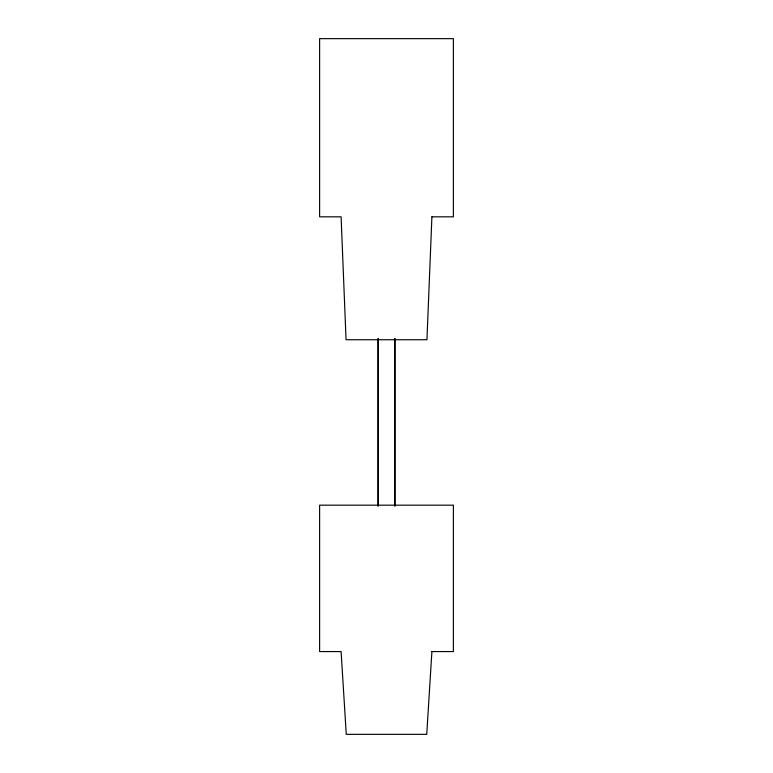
<?xml version="1.0" encoding="UTF-8"?>
<svg xmlns="http://www.w3.org/2000/svg" width="773" height="773" viewBox="0 0 773 773"><rect width="100%" height="100%" fill="white"/><g stroke="black" fill="none" stroke-linecap="round" stroke-linejoin="round"><path stroke-width="1.16" d="M378.142 338.622L378.142 506.006L378.142 338.622M394.858 338.622L394.858 506.006L394.858 338.622M431.904 216.827L426.947 339.734L346.053 339.734L341.096 216.827L319.616 216.827L319.616 38.65L453.384 38.65L453.384 216.827L431.904 216.827M431.904 651.571L426.735 734.35L346.265 734.35L341.096 651.571L319.616 651.571L319.616 505.175L453.384 505.175L453.384 651.571L431.904 651.571"/></g></svg>
